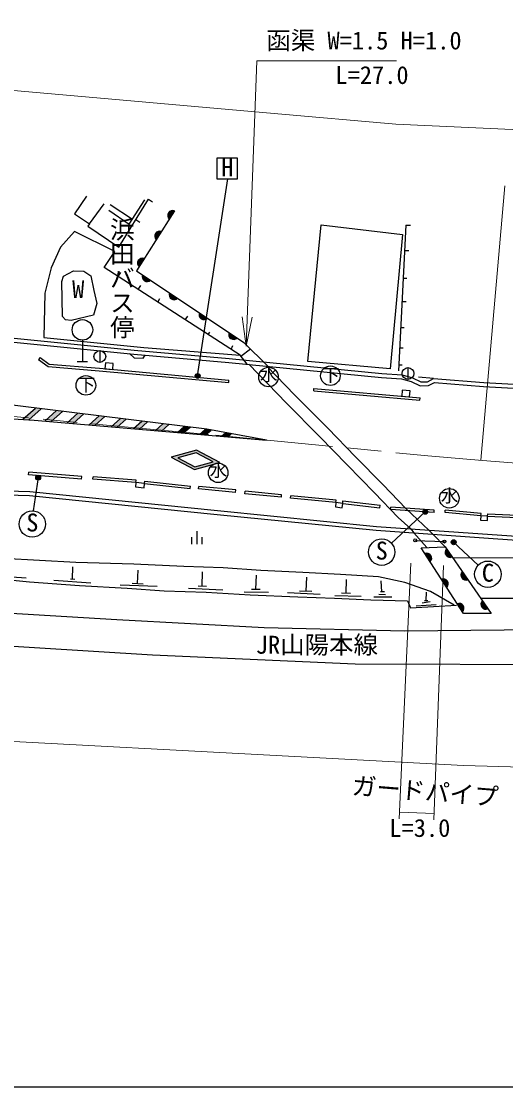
# Model space of a CAD drawing. Units: millimetres at full size, sheet at 1:1000; details may follow other scales. Extents: x 40000 to 680000, y 20000 to 380000.
# Drawn here: x 290948 to 340463, y 205000 to 313905 of the extents above; entities that cross this region are included whole.
import ezdxf
from ezdxf.enums import TextEntityAlignment as Align

# ---------------------------------------------------------------- set-up
doc = ezdxf.new("R2010")
doc.units = ezdxf.units.MM
doc.header["$LTSCALE"] = 1000
doc.linetypes.add('CHAIN', pattern=[18.5, 12, -1.5, 3.5, -1.5])
for name, color, linetype, lineweight in [('M-BGD', 7, 'Continuous', 25), ('M-BGD-EXST', 7, 'Continuous', 25), ('M-BMK', 2, 'CHAIN', 13), ('M-STR-HTXT', 7, 'Continuous', 13), ('M-STR-STRC', 7, 'Continuous', 25), ('M-TTL-BAND', 7, 'Continuous', 25)]:
    doc.layers.add(name, color=color, linetype=linetype, lineweight=lineweight)
doc.layers.add('M-BMK-HTXT', color=7, linetype='Continuous')
doc.styles.add('@ＭＳ ゴシック', font='')
doc.styles.add('ＭＳ ゴシック', font='')
doc.styles.get('@ＭＳ ゴシック').set_extended_font_data('@MS Gothic')
doc.styles.get('ＭＳ ゴシック').set_extended_font_data('MS Gothic')

# ---------------------------------------------------------------- blocks, each defined once
blk = doc.blocks.new('open_arrow')
at = {"color": 0, "linetype": 'Continuous', "lineweight": -2}
blk.add_lwpolyline([(7.5, 1.25), (0, 0), (7.5, -1.25)], dxfattribs=at)

msp = doc.modelspace()

# ---------------------------------------------------------------- hatches: boundary and pattern name
at = {"layer": 'M-BGD'}
for points in [[(306595, 294519, 0.82183), (306066, 293681)], [(305269, 292419, 0.82183), (304740, 291581)], [(303517, 289643, 0.82183), (302988, 288806)], [(303345, 287990, 0.82183), (304169, 287440)], [(306107, 286146, 0.82183), (306931, 285595)], [(309154, 284111, 0.82183), (309978, 283560)], [(312184, 282087, 0.82183), (313008, 281536)], [(332746, 258670, 0.82183), (332210, 259504)], [(334417, 259965, 0.82183), (334980, 259149)], [(336021, 257639, 0.82183), (336583, 256823)], [(334434, 256044, 0.82183), (333899, 256878)], [(336045, 253538, 0.82183), (335509, 254372)], [(338075, 254660, 0.82183), (338637, 253845)]]:
    msp.add_hatch(color=256, dxfattribs=at).paths.add_polyline_path(points)
at = {"layer": 'M-BGD-EXST'}
for points in [[(309222, 277655, 1), (308722, 277655, 0.41421), (308972, 277405, 0.41421)], [(292925, 267257, 1), (292425, 267257, 0.41421), (292675, 267007, 0.41421)], [(332496, 263759, 1), (331996, 263759, 0.41421), (332246, 263509, 0.41421)], [(335393, 260654, 1), (334893, 260654, 0.41421), (335143, 260404, 0.41421)]]:
    msp.add_hatch(color=256, dxfattribs=at).paths.add_polyline_path(points)
at = {"layer": 'M-STR-STRC'}
for points in [[(292977, 274302), (292384, 274375), (291092, 273219), (291724, 273181)], [(295151, 274033), (294558, 274106), (293379, 273051), (293994, 272998)], [(297324, 273764), (296732, 273837), (295635, 272855), (296250, 272802)], [(299498, 273495), (298905, 273568), (297890, 272660), (298506, 272606)], [(301672, 273226), (301079, 273299), (300146, 272464), (300761, 272411)], [(303846, 272957), (303253, 273030), (302402, 272268), (303017, 272215)], [(306020, 272688), (305427, 272761), (304658, 272073), (305273, 272019)], [(308194, 272419), (307601, 272492), (306913, 271877), (307529, 271824)], [(310342, 272127), (309900, 272207), (309775, 272223), (309169, 271681), (309784, 271628)], [(312395, 271750), (311835, 271853), (311425, 271486), (312040, 271432)]]:
    msp.add_hatch(color=256, dxfattribs=at).paths.add_polyline_path(points)
h = msp.add_hatch(color=256, dxfattribs=at)
h.paths.add_polyline_path([(308647, 268078), (311240, 268801), (308864, 270067), (306270, 269344)])
h.paths.add_polyline_path([(306939, 269271), (308835, 269799), (310571, 268874), (308676, 268346)], flags=16)

# ---------------------------------------------------------------- linework, layer by layer
at = {"layer": 'M-BGD'}
for p, q in [((300032, 295195), (302302, 293681)), ((302648, 293636), (303063, 293379)), ((330264, 293073), (329499, 278178)), ((330264, 293073), (330745, 293073)), ((330131, 290481), (330575, 290481)), ((300857, 287826), (301114, 288237)), ((329986, 287664), (330356, 287664)), ((302908, 286501), (303164, 286886)), ((304905, 285211), (305125, 285582)), ((329863, 285268), (330284, 285268)), ((307714, 283396), (307960, 283758)), ((310046, 281890), (310206, 282130)), ((329726, 282593), (330084, 282593)), ((297194, 281311), (297194, 279136)), ((298973, 280240), (298973, 279040)), ((312396, 280372), (312575, 280774)), ((313396, 279681), (314360, 280424)), ((329620, 280528), (329994, 280528)), ((292869, 279532), (292721, 279330)), ((329531, 278803), (329890, 278803)), ((330472, 278502), (330472, 277302)), ((312147, 276988), (312169, 277237)), ((333089, 277406), (331540, 277543)), ((320841, 276123), (320863, 276372)), ((320841, 276123), (331699, 275175)), ((320863, 276372), (331721, 275424)), ((331699, 275175), (331721, 275424)), ((291687, 267559), (291707, 267808)), ((297110, 267119), (291687, 267559)), ((297130, 267369), (291707, 267808)), ((297110, 267119), (297130, 267369)), ((298270, 267086), (298288, 267336)), ((302656, 266760), (298270, 267086)), ((302674, 267010), (298288, 267336)), ((302656, 266760), (302674, 267010)), ((303550, 266663), (303578, 266911)), ((303578, 266911), (308236, 266390)), ((303550, 266663), (308208, 266141)), ((308208, 266141), (308236, 266390)), ((309057, 266108), (309081, 266357)), ((312852, 265750), (309057, 266108)), ((312876, 265999), (309081, 266357)), ((312852, 265750), (312876, 265999)), ((313802, 265618), (313825, 265867)), ((317555, 265509), (313825, 265867)), ((317531, 265260), (313802, 265618)), ((317531, 265260), (317555, 265509)), ((318471, 265152), (318495, 265401)), ((323102, 264705), (318471, 265152)), ((323126, 264954), (318495, 265401)), ((323102, 264705), (323126, 264954)), ((323798, 264631), (323827, 264880)), ((323827, 264880), (327621, 264433)), ((323798, 264631), (327592, 264185)), ((327592, 264185), (327621, 264433)), ((328696, 263990), (328713, 264240)), ((333147, 263699), (328696, 263990)), ((333164, 263949), (328713, 264240)), ((333147, 263699), (333164, 263949)), ((334260, 263686), (334282, 263935)), ((337916, 263355), (334260, 263686)), ((337939, 263604), (334282, 263935)), ((337916, 263355), (337939, 263604)), ((338615, 263320), (338626, 263570)), ((338626, 263570), (342387, 263404)), ((338615, 263320), (342376, 263154)), ((308912, 260462), (308912, 261790)), ((330761, 262029), (331057, 261607)), ((332408, 260106), (331057, 261607)), ((332621, 261897), (333006, 261469)), ((334270, 260178), (333006, 261469)), ((308378, 260462), (308378, 261158)), ((309445, 260462), (309445, 261158)), ((331216, 260846), (334203, 260720)), ((296193, 256894), (296206, 258147)), ((287639, 257270), (291452, 257018)), ((302836, 256436), (302907, 257800)), ((309452, 256176), (309482, 257639)), ((314926, 255848), (314984, 257278)), ((320074, 255670), (320147, 257080)), ((294275, 256775), (298049, 256508)), ((295967, 256899), (296419, 256889)), ((301043, 256307), (304824, 256148)), ((302272, 256455), (303400, 256418)), ((308046, 255967), (311553, 255798)), ((309017, 256182), (309887, 256169)), ((324142, 255462), (324173, 256860)), ((327806, 255591), (327729, 256725)), ((313743, 255595), (316217, 255568)), ((314486, 255854), (315365, 255841)), ((318157, 255502), (321500, 255357)), ((319374, 255678), (320644, 255663)), ((322982, 255214), (325689, 255146)), ((323671, 255483), (324614, 255442)), ((326983, 255084), (328823, 255062)), ((327497, 255338), (328182, 255316)), ((328077, 255576), (327679, 255598)), ((332347, 254696), (332352, 255566)), ((331314, 254161), (333359, 254303)), ((331926, 254456), (332735, 254587)), ((332178, 254685), (332517, 254707))]:
    msp.add_line(p, q, dxfattribs=at)
for points in [[(297626, 296047), (296395, 294237), (297930, 293209), (299407, 295251)], [(297930, 293209), (297758, 292966), (300918, 290817), (303935, 295733), (304352, 295462)], [(299907, 294587), (301971, 293159), (303563, 295667)], [(306595, 294519), (302732, 288399), (313699, 281075), (316162, 278649)], [(314041, 278858), (313326, 279771), (299431, 288748), (300513, 290374), (296397, 292431), (294951, 290814), (294005, 288709), (293338, 286107), (293248, 281596), (303487, 280574), (313326, 279771)], [(282678, 282262), (302475, 280288), (312188, 279443), (327794, 277906), (329894, 277756), (330944, 277474), (331795, 277049), (332476, 277066), (333089, 277406), (338229, 276986), (348623, 276393)], [(282639, 281864), (302438, 279890), (312151, 279044), (327760, 277508), (329828, 277360), (330801, 277098), (331705, 276647), (332584, 276669), (333177, 276998), (338202, 276587), (348605, 275993)], [(302013, 279933), (302486, 279515), (303400, 279483), (303599, 279789)], [(292721, 279330), (293710, 278610), (298917, 278184), (312147, 276988)], [(292869, 279532), (293800, 278853), (298939, 278433), (312169, 277237)], [(296669, 279136), (297194, 279136), (297719, 279136)], [(314209, 278842), (318067, 274859), (321439, 271464), (324246, 268553), (327038, 265722), (329459, 263194), (330761, 262029)], [(316056, 278660), (318923, 275699), (322297, 272303), (325105, 269391), (327899, 266558), (330293, 264057), (332621, 261897)], [(567492, 277070), (542219, 272873), (509846, 267368), (460103, 259297), (434697, 255321), (407255, 251826), (387329, 249901), (365874, 248545), (346508, 248107), (325089, 248194), (304370, 249112), (280199, 250598), (257788, 252911), (229037, 256788), (209957, 259449), (198371, 260811), (182673, 262865), (163281, 265338), (142812, 268006), (124115, 270215), (98459, 272520), (77473, 273589), (65912, 273710)], [(66247, 277651), (82049, 277219), (94799, 276617), (107406, 275697), (124162, 274117), (136107, 272680), (153648, 270252), (165271, 268744), (178032, 267193), (189002, 265843), (199874, 264368), (211080, 262958), (223749, 261418), (235737, 259557), (245688, 258018), (256388, 256660), (265551, 255586), (284219, 253757), (300697, 252756), (315780, 251952), (330105, 251602), (347082, 251755)], [(195960, 268683), (202492, 267678), (206752, 266987), (211976, 271443), (215987, 270958), (226016, 270059), (237922, 268922), (253178, 267558), (265518, 266403), (275489, 265912), (291795, 265440), (310957, 263507), (327207, 261879), (343990, 260693)], [(196021, 269079), (202554, 268073), (206634, 267412), (211850, 271861), (216029, 271355), (226053, 270457), (237959, 269320), (253215, 267956), (265547, 266802), (275504, 266312), (291821, 265840), (310997, 263905), (327241, 262277), (344010, 261093)], [(335203, 254219), (332770, 255610), (330145, 256538), (327448, 257129), (323570, 257356), (319738, 257569), (315422, 257781), (311590, 258053), (307576, 258159), (302457, 258401), (296534, 258583), (289097, 258977), (282961, 259370), (275646, 259855), (269269, 260233), (262756, 260491), (257378, 260900), (252258, 261490), (248395, 262036), (243988, 262686), (239430, 263262), (234780, 263716), (231553, 264035), (228052, 264111)], [(335022, 259088), (343463, 259064), (354392, 258796), (357972, 258634), (362984, 258181), (364026, 258099), (367248, 258568), (371484, 259209), (375433, 259685), (377037, 259994)], [(286598, 257103), (291783, 256600), (296884, 256245), (301775, 255967), (305566, 255682), (309835, 255539), (314337, 255281), (319228, 255074), (322979, 254944), (326691, 254764), (330442, 254660), (330739, 253949), (335447, 254233)], [(337894, 254923), (344853, 254936), (349180, 255155), (357919, 255212), (363952, 255471), (371259, 255772), (377328, 255999), (384218, 256450)]]:
    msp.add_lwpolyline(points, dxfattribs=at)
for points in [[(321617, 293095), (329931, 292129), (328655, 278386), (320238, 279126)], [(296294, 288396), (297324, 288378), (298051, 287896), (298363, 286394), (298656, 285063), (298325, 283873), (296049, 283334), (295454, 283391), (295170, 283731), (295095, 287301), (295265, 287839)], [(299494, 278383), (300291, 278311), (300345, 278909), (299549, 278981)], [(329844, 275588), (330641, 275518), (330693, 276116), (329896, 276186)], [(303550, 266663), (302656, 266760), (302607, 266313), (303502, 266216)], [(323798, 264631), (323102, 264705), (323055, 264258), (323751, 264184)], [(338615, 263320), (337916, 263355), (337893, 262906), (338593, 262871)], [(331837, 260084), (334270, 260178), (338974, 253357), (336162, 253357)]]:
    msp.add_lwpolyline(points, close=True, dxfattribs=at)
for centre, radius in [((297194, 282361), 1050), ((298973, 279640), 600), ((330472, 277902), 600), ((331216, 260846), 150), ((334203, 260720), 150)]:
    msp.add_circle(centre, radius, dxfattribs=at)
for centre, start, end in [((306413, 294048), 68.90945, 226.56764), ((305087, 291947), 68.90945, 226.56764), ((303335, 289172), 68.90945, 226.56764), ((303811, 287796), 157.43461, 315.0928), ((306573, 285952), 157.43461, 315.0928), ((309620, 283917), 157.43461, 315.0928), ((312651, 281893), 157.43461, 315.0928), ((332396, 259034), 313.90761, 111.5658), ((334779, 259613), 135.75565, 293.41384), ((336383, 257287), 135.75565, 293.41384), ((334084, 256408), 313.90761, 111.5658), ((335695, 253902), 313.90761, 111.5658), ((338436, 254308), 135.75565, 293.41384)]:
    msp.add_arc(centre, 505, start, end, dxfattribs=at)
at = {"layer": 'M-BGD-EXST'}
for p, q in [((313037, 299916), (310937, 299916)), ((310937, 299916), (310937, 297816)), ((313037, 297816), (313037, 299916)), ((308972, 277655), (312054, 297816)), ((310937, 297816), (313037, 297816)), ((292675, 267257), (292173, 263863)), ((332246, 263759), (328773, 260565)), ((335143, 260654), (337650, 258304))]:
    msp.add_line(p, q, dxfattribs=at)
for centre, radius in [((308972, 277655), 250), ((316221, 277541), 1000), ((322540, 277677), 1000), ((297550, 276686), 1000), ((311071, 267754), 1000), ((292675, 267257), 250), ((334696, 265145), 1000), ((292074, 262517), 1350), ((332246, 263759), 250), ((327786, 259643), 1350), ((335143, 260654), 250), ((338639, 257385), 1350)]:
    msp.add_circle(centre, radius, dxfattribs=at)
at = {"layer": 'M-BMK'}
msp.add_lwpolyline([(67583, 293406), (73246, 293021), (82860, 292175), (100759, 290617), (114766, 289342), (134463, 287627), (162677, 285138), (196720, 282014), (233683, 278630), (240425, 277980), (256253, 276557), (264809, 275801), (279729, 274463), (310823, 271589), (332500, 269493), (338076, 269017), (344664, 268512)], dxfattribs=at)
at = {"layer": 'M-STR-HTXT'}
for p, q in [((337911, 269031), (340363, 297076)), ((330781, 258510), (329560, 232367)), ((333114, 232275), (334100, 258271)), ((329592, 233058), (333138, 232923))]:
    msp.add_line(p, q, dxfattribs=at)
for points in [[(209836, 313905), (316779, 304478), (329219, 303380), (395434, 300369), (479653, 309895)], [(313930, 280683), (315011, 309873), (329305, 309873)], [(194187, 248868), (268410, 241459), (336133, 237835), (348194, 237506), (395348, 237108), (410793, 237682), (434452, 240610), (483302, 247353), (503064, 250304), (555354, 259715)]]:
    msp.add_lwpolyline(points, dxfattribs=at)
at = {"layer": 'M-STR-STRC'}
for p, q in [((291092, 273219), (292384, 274375)), ((291724, 273181), (292977, 274302)), ((293379, 273051), (294558, 274106)), ((293994, 272998), (295151, 274033)), ((295635, 272855), (296732, 273837)), ((296250, 272802), (297324, 273764)), ((297890, 272660), (298905, 273568)), ((298506, 272606), (299498, 273495)), ((300146, 272464), (301079, 273299)), ((300761, 272411), (301672, 273226)), ((302402, 272268), (303253, 273030)), ((303017, 272215), (303846, 272957)), ((304658, 272073), (305427, 272761)), ((305273, 272019), (306020, 272688)), ((306913, 271877), (307601, 272492)), ((307529, 271824), (308194, 272419)), ((309169, 271681), (309775, 272223)), ((309784, 271628), (310342, 272127)), ((311425, 271486), (311835, 271853)), ((312040, 271432), (312395, 271750))]:
    msp.add_line(p, q, dxfattribs=at)
for points in [[(274093, 274247), (292259, 273148), (316002, 271089), (309900, 272207), (288073, 274908), (260009, 278802), (257775, 278792), (266511, 276563)], [(308864, 270067), (306270, 269344), (308647, 268078), (311240, 268801)], [(308835, 269799), (306939, 269271), (308676, 268346), (310571, 268874)]]:
    msp.add_lwpolyline(points, close=True, dxfattribs=at)
at = {"layer": 'M-TTL-BAND'}
msp.add_line((40000, 205000), (579000, 205000), dxfattribs=at)

# ---------------------------------------------------------------- block references
at = {"layer": 'M-STR-HTXT', "xscale": 400, "yscale": 400, "rotation": 87.9}
msp.add_blockref('open_arrow', (313930, 280683), dxfattribs=at)

# ---------------------------------------------------------------- texts
at = {"layer": 'M-BGD', "style": 'ＭＳ ゴシック'}
msp.add_text('W', height=1833, dxfattribs=at).set_placement((296143, 285055), align=Align.BOTTOM_LEFT)
at = {"layer": 'M-BGD-EXST', "style": 'ＭＳ ゴシック'}
for s, height, p in [('H', 1833, (311390, 297507)), ('水', 1320, (315342, 276750)), ('下', 1320, (321687, 276689)), ('下', 1320, (296698, 275699)), ('水', 1320, (310192, 266963)), ('水', 1320, (333816, 264354))]:
    msp.add_text(s, height=height, dxfattribs=at).set_placement(p, align=Align.BOTTOM_LEFT)
for s, p in [('S', (291419, 261224)), ('S', (327131, 258351)), ('C', (337984, 256093))]:
    msp.add_text(s, height=1833, rotation=358.508, dxfattribs=at).set_placement(p, align=Align.BOTTOM_LEFT)
at = {"layer": 'M-BMK-HTXT', "style": '@ＭＳ ゴシック'}
msp.add_text('浜田バス停', height=1833, rotation=270, dxfattribs=at).set_placement((299775, 293900), align=Align.BOTTOM_LEFT)
at = {"layer": 'M-BMK-HTXT', "style": 'ＭＳ ゴシック'}
msp.add_text('JR山陽本線', height=1833, dxfattribs=at).set_placement((314911, 248707), align=Align.BOTTOM_LEFT)
at = {"layer": 'M-STR-HTXT', "style": 'ＭＳ ゴシック'}
for s, p in [('函渠 W=1.5 H=1.0', (315993, 310476)), ('L=27.0', (323056, 306948)), ('L=3.0', (328572, 229985))]:
    msp.add_text(s, height=1833, dxfattribs=at).set_placement(p, align=Align.BOTTOM_LEFT)
msp.add_text('ガードパイプ', height=1833, rotation=355.46, dxfattribs=at).set_placement((324643, 234338), align=Align.BOTTOM_LEFT)

doc.saveas('drawing.dxf')
